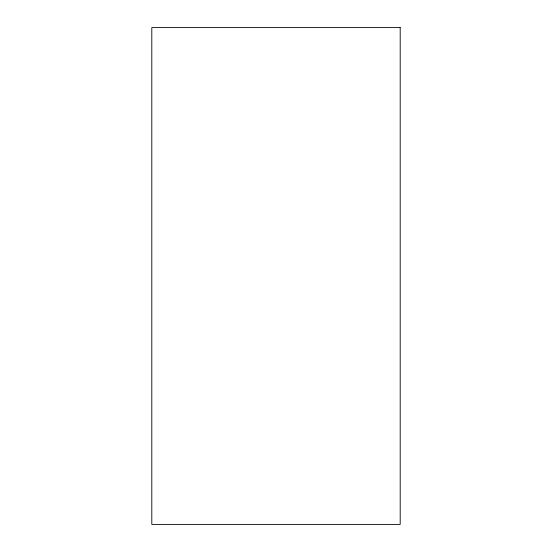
<?xml version="1.0" encoding="UTF-8"?>
<svg xmlns="http://www.w3.org/2000/svg" width="552" height="552" viewBox="0 0 552 552"><rect width="100%" height="100%" fill="white"/><g stroke="black" fill="none" stroke-linecap="round" stroke-linejoin="round"><path stroke-width="0.83" d="M400.2 27.6L151.8 27.6L151.8 524.4L400.2 524.4L400.2 27.6"/></g></svg>
